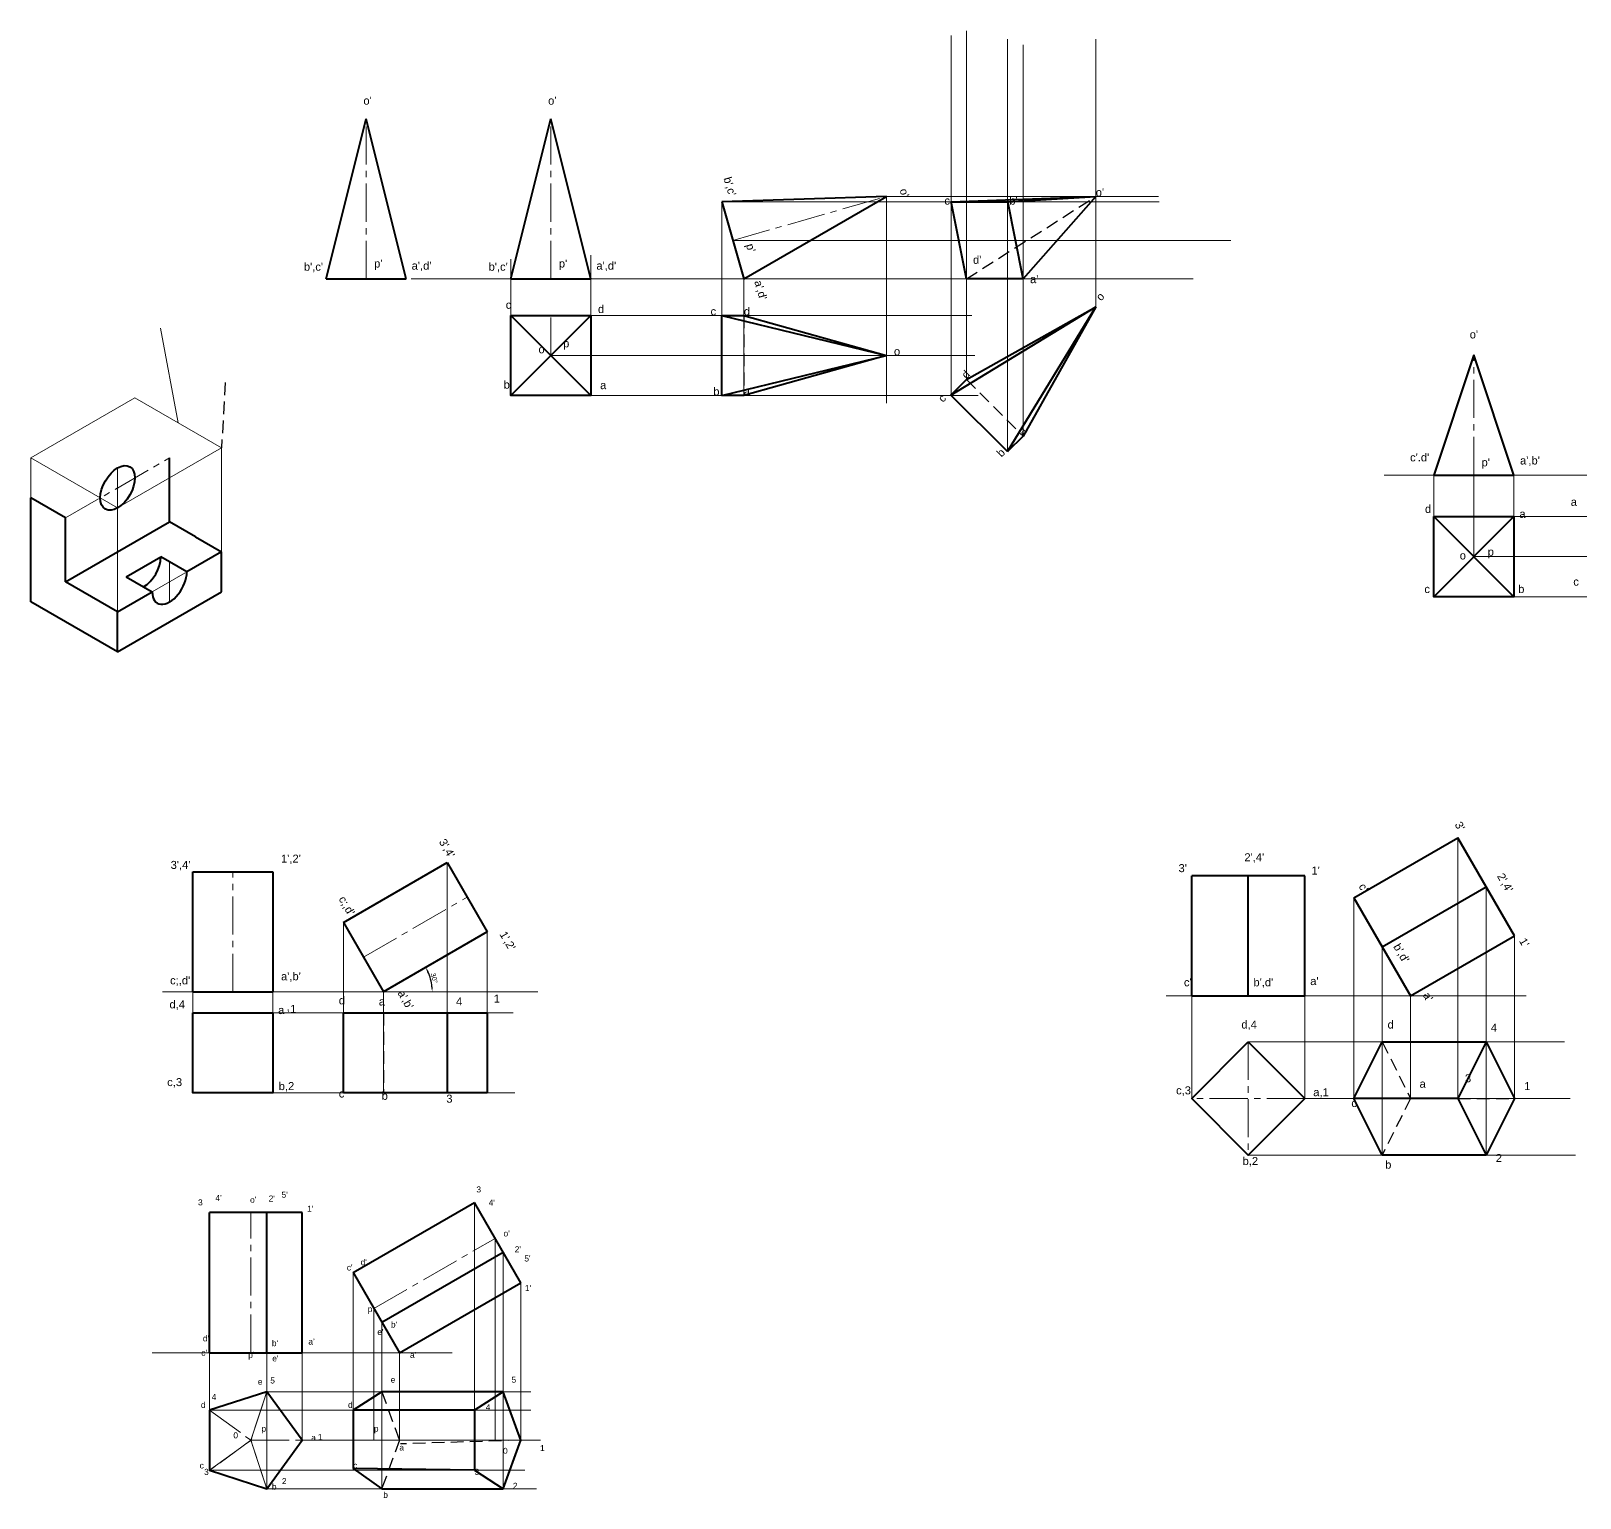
# Model space of a CAD drawing. Header units: millimetres. Extents: x 2000 to 3860, y 1124 to 1905.
# Drawn here: x 2000 to 2775, y 1124 to 1857 of the extents above; entities that cross this region are included whole.
import ezdxf

# ---------------------------------------------------------------- set-up
doc = ezdxf.new("R2010")
doc.units = ezdxf.units.MM
doc.linetypes.add('CENTER2', pattern=[28.575, 19.05, -3.175, 3.175, -3.175])
doc.linetypes.add('DASHED2', pattern=[9.525, 6.35, -3.175])
for name, color, linetype, lineweight in [('Centre', 1, 'CENTER2', 20), ('Dimension n Hatch', 6, 'Continuous', 20), ('Hidden', 3, 'DASHED2', 30), ('Object', 2, 'Continuous', 40), ('Projection', 5, 'Continuous', 5)]:
    doc.layers.add(name, color=color, linetype=linetype, lineweight=lineweight)
doc.styles.get("Standard").update_dxf_attribs({"font": 'arial.ttf'})
doc.dimstyles.new('ISO-25', dxfattribs={"dimtxt": 2.5, "dimasz": 2.5, "dimexe": 1.25, "dimexo": 0.625, "dimtad": 1, "dimtxsty": 'Standard', "dimcen": 2.5, "dimadec": 0, "dimazin": 0, "dimtfac": 1, "dimtmove": 0, "dimatfit": 3, "dimfxl": 1, "dimarcsym": 0})

# ---------------------------------------------------------------- blocks, each defined once
blk = doc.blocks.new('*D5')
at = {"layer": 'Defpoints', "color": 0, "transparency": 16777216}
for p in [(2228.37, 1407.2), (2200.45, 1381.44), (2066.05, 1377.2), (2176.41, 1377.2), (2253.6, 1377.2)]:
    blk.add_point(p, dxfattribs=at)
at = {"layer": 'Dimension n Hatch', "color": 0, "lineweight": -2, "transparency": 16777216}
blk.add_arc((2176.41, 1377.2), 24.41, 5.87114, 24.12886, dxfattribs=at)
at = {"layer": 'Dimension n Hatch', "color": 0, "transparency": 16777216}
for points in [[(2198.31, 1386.99), (2199.06, 1387.37), (2197.55, 1389.41)], [(2201.11, 1379.72), (2200.27, 1379.68), (2200.82, 1377.2)]]:
    blk.add_solid(points, dxfattribs=at)
at = {"layer": 'Dimension n Hatch', "color": 0, "transparency": 16777216, "insert": (2201.82, 1384.01), "char_height": 2.5, "attachment_point": 5, "rotation": 285}
blk.add_mtext('30°', dxfattribs=at)

msp = doc.modelspace()

# ---------------------------------------------------------------- linework, layer by layer
at = {"layer": 'Centre'}
for p, q in [((2167.817, 1733.516), (2167.817, 1813.516)), ((2260.163, 1733.516), (2260.163, 1813.516)), ((2351.09, 1752.745), (2428.005, 1774.747)), ((2260.163, 1695.235), (2260.163, 1715.235)), ((2721.457, 1635.484), (2721.457, 1695.484)), ((2017.563, 1614.046), (2069.525, 1644.046)), ((2043.544, 1629.046), (2043.544, 1639.046)), ((2017.563, 1614.046), (2043.544, 1629.046)), ((2043.544, 1629.046), (2043.544, 1619.046)), ((2069.525, 1582.046), (2069.525, 1592.046)), ((2060.864, 1577.046), (2078.185, 1587.046)), ((2069.525, 1582.046), (2069.525, 1572.046)), ((2101.204, 1377.202), (2101.204, 1437.202)), ((2166.409, 1394.523), (2218.371, 1424.523)), ((2608.798, 1352.173), (2608.798, 1295.604)), ((2637.083, 1323.888), (2580.514, 1323.888)), ((2110.213, 1196.799), (2110.213, 1266.799)), ((2171.656, 1218.94), (2232.278, 1253.94)), ((2110.213, 1153.035), (2118.099, 1177.306)), ((2118.099, 1177.306), (2110.213, 1153.035)), ((2118.099, 1177.306), (2118.099, 1177.306)), ((2089.568, 1168.035), (2110.213, 1153.035)), ((2110.213, 1153.035), (2089.568, 1138.035)), ((2089.568, 1138.035), (2110.213, 1153.035)), ((2110.213, 1153.035), (2118.099, 1128.765)), ((2118.099, 1128.765), (2110.213, 1153.035)), ((2110.213, 1153.035), (2135.733, 1153.035))]:
    msp.add_line(p, q, dxfattribs=at)
at = {"layer": 'Dimension n Hatch'}
for p, q in [((2064.942, 1708.817), (2073.855, 1661.546)), ((2701.457, 1635.484), (2676.728, 1635.484)), ((2741.457, 1635.484), (2884.947, 1635.484)), ((2066.051, 1377.202), (2253.603, 1377.202)), ((2567.675, 1375.193), (2747.675, 1375.193)), ((2060.78, 1196.799), (2210.78, 1196.799))]:
    msp.add_line(p, q, dxfattribs=at)
at = {"layer": 'Hidden'}
for p, q in [((2467.882, 1733.516), (2532.522, 1774.747)), ((2356.591, 1715.235), (2356.591, 1675.235)), ((2097.299, 1681.75), (2095.505, 1649.046)), ((2467.882, 1683.232), (2496.166, 1654.948)), ((2176.409, 1366.633), (2176.409, 1326.633)), ((2675.747, 1352.173), (2689.889, 1323.888)), ((2689.889, 1323.888), (2675.747, 1295.604)), ((2713.567, 1323.888), (2741.851, 1323.888)), ((2175.573, 1177.306), (2184.396, 1153.035)), ((2184.396, 1153.035), (2175.573, 1128.765)), ((2245.061, 1153.035), (2184.888, 1151.219))]:
    msp.add_line(p, q, dxfattribs=at)
at = {"layer": 'Object'}
for p, q in [((2147.817, 1733.516), (2167.817, 1813.516)), ((2187.817, 1733.516), (2167.817, 1813.516)), ((2240.163, 1733.516), (2260.163, 1813.516)), ((2280.163, 1733.516), (2260.163, 1813.516)), ((2428.005, 1774.747), (2345.589, 1771.974)), ((2356.591, 1733.516), (2428.005, 1774.747)), ((2460.321, 1771.974), (2532.522, 1774.747)), ((2488.387, 1771.974), (2532.522, 1774.747)), ((2532.522, 1774.747), (2496.166, 1733.516)), ((2345.589, 1771.974), (2356.591, 1733.516)), ((2467.882, 1733.516), (2460.321, 1771.974)), ((2460.321, 1771.974), (2488.387, 1771.974)), ((2496.166, 1733.516), (2488.387, 1773.052)), ((2147.817, 1733.516), (2187.817, 1733.516)), ((2240.163, 1733.516), (2280.163, 1733.516)), ((2496.166, 1733.516), (2467.882, 1733.516)), ((2460.103, 1675.453), (2532.522, 1719.587)), ((2467.882, 1683.232), (2532.522, 1719.587)), ((2488.387, 1647.169), (2532.522, 1719.587)), ((2532.522, 1719.587), (2496.166, 1654.948)), ((2240.163, 1715.235), (2280.163, 1675.235)), ((2280.163, 1715.235), (2240.163, 1675.235)), ((2345.589, 1675.235), (2345.589, 1715.235)), ((2345.589, 1715.235), (2356.591, 1715.235)), ((2345.589, 1715.235), (2428.005, 1695.235)), ((2356.591, 1715.235), (2428.005, 1695.235)), ((2345.589, 1675.235), (2428.005, 1695.235)), ((2428.005, 1695.235), (2356.591, 1675.235)), ((2721.457, 1695.484), (2701.457, 1635.484)), ((2741.457, 1635.484), (2721.457, 1695.484)), ((2460.103, 1675.453), (2467.882, 1683.232)), ((2356.591, 1675.235), (2345.589, 1675.235)), ((2488.387, 1647.169), (2460.103, 1675.453)), ((2496.166, 1654.948), (2488.387, 1647.169)), ((2069.525, 1612.046), (2069.525, 1644.046)), ((2701.457, 1635.484), (2741.457, 1635.484)), ((2000.243, 1572.046), (2000.243, 1624.046)), ((2017.563, 1614.046), (2000.243, 1624.046)), ((2017.563, 1582.046), (2017.563, 1614.046)), ((2017.563, 1582.046), (2069.525, 1612.046)), ((2082.515, 1604.546), (2069.525, 1612.046)), ((2701.457, 1614.691), (2741.457, 1574.691)), ((2741.457, 1614.691), (2701.457, 1574.691)), ((2082.515, 1604.546), (2095.505, 1597.046)), ((2095.505, 1597.046), (2078.185, 1587.046)), ((2095.505, 1577.046), (2095.505, 1597.046)), ((2047.874, 1584.546), (2065.194, 1594.546)), ((2078.185, 1587.046), (2065.194, 1594.546)), ((2030.553, 1574.546), (2017.563, 1582.046)), ((2047.874, 1584.546), (2060.864, 1577.046)), ((2043.544, 1547.046), (2000.243, 1572.046)), ((2043.544, 1567.046), (2030.553, 1574.546)), ((2043.544, 1547.046), (2095.505, 1577.046)), ((2043.544, 1567.046), (2060.864, 1577.046)), ((2043.544, 1547.046), (2043.544, 1567.046)), ((2661.605, 1424.183), (2713.567, 1454.183)), ((2741.851, 1405.193), (2713.567, 1454.183)), ((2156.409, 1411.843), (2208.371, 1441.843)), ((2208.371, 1441.843), (2228.371, 1407.202)), ((2081.204, 1377.202), (2081.204, 1437.202)), ((2081.204, 1437.202), (2121.204, 1437.202)), ((2121.204, 1437.202), (2121.204, 1377.202)), ((2580.514, 1375.193), (2580.514, 1435.193)), ((2637.083, 1435.193), (2580.514, 1435.193)), ((2608.798, 1375.193), (2608.798, 1435.193)), ((2637.083, 1375.193), (2637.083, 1435.193)), ((2675.747, 1399.688), (2727.709, 1429.688)), ((2661.605, 1424.183), (2689.889, 1375.193)), ((2156.409, 1411.843), (2176.409, 1377.202)), ((2228.371, 1407.202), (2176.409, 1377.202)), ((2689.889, 1375.193), (2741.851, 1405.193)), ((2081.204, 1377.202), (2121.204, 1377.202)), ((2580.514, 1375.193), (2637.083, 1375.193)), ((2156.409, 1326.633), (2156.409, 1366.633)), ((2156.409, 1366.633), (2228.371, 1366.633)), ((2208.371, 1366.633), (2208.371, 1326.633)), ((2228.371, 1366.633), (2228.371, 1326.633)), ((2661.605, 1323.888), (2675.747, 1352.173)), ((2675.747, 1352.173), (2727.709, 1352.173)), ((2727.709, 1352.173), (2713.567, 1323.888)), ((2727.709, 1352.173), (2741.851, 1323.888)), ((2228.371, 1326.633), (2156.409, 1326.633)), ((2675.747, 1295.604), (2661.605, 1323.888)), ((2713.567, 1323.888), (2661.605, 1323.888)), ((2713.567, 1323.888), (2727.709, 1295.604)), ((2741.851, 1323.888), (2727.709, 1295.604)), ((2727.709, 1295.604), (2675.747, 1295.604)), ((2161.333, 1236.82), (2221.955, 1271.82)), ((2245.061, 1231.799), (2221.955, 1271.82)), ((2089.568, 1196.799), (2089.568, 1266.799)), ((2135.78, 1266.799), (2089.568, 1266.799)), ((2118.099, 1196.799), (2118.099, 1266.799)), ((2135.78, 1196.799), (2135.78, 1266.799)), ((2175.599, 1212.111), (2236.221, 1247.111)), ((2161.333, 1236.82), (2184.396, 1196.774)), ((2184.44, 1196.799), (2245.061, 1231.799)), ((2089.568, 1196.799), (2135.78, 1196.749)), ((2175.573, 1177.306), (2161.333, 1168.035)), ((2236.221, 1177.306), (2175.573, 1177.306)), ((2236.221, 1177.306), (2221.955, 1168.035)), ((2245.061, 1153.035), (2236.221, 1177.306)), ((2161.333, 1168.035), (2161.333, 1138.951)), ((2221.955, 1168.035), (2161.333, 1168.035)), ((2221.955, 1168.035), (2221.955, 1138.035)), ((2236.221, 1128.765), (2245.061, 1153.035)), ((2161.333, 1138.951), (2175.573, 1128.765)), ((2221.955, 1138.035), (2161.333, 1138.951)), ((2221.955, 1138.035), (2236.221, 1128.765)), ((2175.573, 1128.765), (2236.221, 1128.765))]:
    msp.add_line(p, q, dxfattribs=at)
for points in [[(2240.163, 1715.235), (2280.163, 1715.235), (2280.163, 1675.235), (2240.163, 1675.235)], [(2701.457, 1614.691), (2741.457, 1614.691), (2741.457, 1574.691), (2701.457, 1574.691)], [(2081.204, 1366.633), (2121.204, 1366.633), (2121.204, 1326.633), (2081.204, 1326.633)], [(2608.798, 1352.173), (2637.083, 1323.888), (2608.798, 1295.604), (2580.514, 1323.888)], [(2089.568, 1168.035), (2089.568, 1138.035), (2118.099, 1128.765), (2135.733, 1153.035), (2118.099, 1177.306)]]:
    msp.add_lwpolyline(points, close=True, dxfattribs=at)
msp.add_ellipse((2043.544, 1629.046), major_axis=(-6.124, -10.607), ratio=0.5773503, dxfattribs=at)
for centre, start_param in [((2056.534, 1589.546), 7.0685835), ((2069.525, 1582.046), 5.4977871)]:
    msp.add_ellipse(centre, major_axis=(-6.124, -10.607), ratio=0.5773503, start_param=start_param, end_param=8.6393798, dxfattribs=at)
at = {"layer": 'Projection'}
for p, q in [((2460.321, 1675.235), (2460.321, 1855.144)), ((2467.882, 1683.232), (2467.882, 1857.434)), ((2488.387, 1647.169), (2488.387, 1853.312)), ((2532.522, 1719.587), (2532.522, 1853.312)), ((2496.166, 1654.948), (2496.166, 1850.565)), ((2428.005, 1774.747), (2428.005, 1671.454)), ((2428.005, 1774.747), (2563.973, 1774.747)), ((2345.589, 1771.974), (2345.589, 1675.235)), ((2345.589, 1771.974), (2564.265, 1771.974)), ((2351.09, 1752.745), (2600.047, 1752.745)), ((2240.163, 1715.235), (2240.163, 1743.339)), ((2280.163, 1715.235), (2280.163, 1745.403)), ((2190.324, 1733.516), (2581.274, 1733.516)), ((2356.591, 1733.516), (2356.591, 1675.235)), ((2280.163, 1715.235), (2470.505, 1715.235)), ((2260.163, 1695.235), (2472.113, 1695.235)), ((2000.243, 1644.046), (2052.204, 1674.046)), ((2052.204, 1674.046), (2095.505, 1649.046)), ((2280.163, 1675.235), (2473.722, 1675.235)), ((2000.243, 1572.046), (2000.243, 1644.046)), ((2000.243, 1644.046), (2043.544, 1619.046)), ((2043.544, 1619.046), (2095.505, 1649.046)), ((2095.505, 1577.046), (2095.505, 1649.046)), ((2701.457, 1614.691), (2701.457, 1635.484)), ((2721.457, 1594.691), (2721.457, 1635.484)), ((2741.457, 1614.691), (2741.457, 1635.484)), ((2043.544, 1547.046), (2043.544, 1619.046)), ((2741.457, 1614.691), (2853.65, 1614.691)), ((2721.457, 1594.691), (2855.247, 1594.691)), ((2043.544, 1547.046), (2000.243, 1572.046)), ((2043.544, 1547.046), (2095.505, 1577.046)), ((2741.457, 1574.691), (2860.357, 1574.691)), ((2713.567, 1454.183), (2713.567, 1323.888)), ((2208.371, 1441.843), (2208.371, 1326.633)), ((2727.709, 1429.688), (2727.709, 1295.604)), ((2661.605, 1424.183), (2661.605, 1323.888)), ((2156.409, 1411.843), (2156.409, 1326.633)), ((2228.371, 1407.202), (2228.371, 1326.633)), ((2741.851, 1405.193), (2741.851, 1323.888)), ((2675.747, 1399.688), (2675.747, 1295.604)), ((2081.204, 1366.633), (2081.204, 1377.202)), ((2121.204, 1366.633), (2121.204, 1377.202)), ((2176.409, 1377.202), (2176.409, 1326.633)), ((2580.514, 1323.888), (2580.514, 1375.193)), ((2637.083, 1323.888), (2637.083, 1375.193)), ((2689.889, 1375.193), (2689.889, 1323.888)), ((2121.204, 1366.633), (2241.309, 1366.633)), ((2608.798, 1352.173), (2766.917, 1352.173)), ((2121.204, 1326.633), (2242.166, 1326.633)), ((2637.083, 1323.888), (2769.636, 1323.888)), ((2608.798, 1295.604), (2772.354, 1295.604)), ((2221.955, 1271.82), (2221.955, 1138.035)), ((2232.278, 1253.94), (2232.278, 1153.035)), ((2236.221, 1247.111), (2236.221, 1177.306)), ((2161.333, 1236.82), (2161.333, 1138.035)), ((2245.061, 1231.799), (2245.061, 1153.035)), ((2171.656, 1218.94), (2171.656, 1153.035)), ((2175.573, 1212.095), (2175.573, 1128.765)), ((2089.568, 1168.035), (2089.568, 1196.799)), ((2118.099, 1128.765), (2118.099, 1196.799)), ((2135.733, 1153.035), (2135.78, 1196.799)), ((2184.396, 1196.774), (2184.396, 1153.035)), ((2118.099, 1177.306), (2250.103, 1177.306)), ((2236.221, 1177.306), (2236.221, 1128.765)), ((2089.568, 1168.035), (2250.103, 1168.035)), ((2135.733, 1153.035), (2255.028, 1153.035)), ((2089.568, 1138.035), (2247.047, 1138.035)), ((2118.099, 1128.765), (2253.032, 1128.765))]:
    msp.add_line(p, q, dxfattribs=at)

# ---------------------------------------------------------------- texts
at = {"layer": 'Dimension n Hatch'}
for s, height, p in [("o'", 4, (2166.412, 1820.626)), ("o'", 4, (2258.758, 1820.626)), ("c'", 4, (2456.851, 1770.65)), ("b'", 4, (2489.317, 1770.65)), ("o'", 4, (2532.522, 1774.813)), ("p'", 4, (2171.773, 1739.211)), ("a',d'", 4, (2190.535, 1738.139)), ("p'", 4, (2264.119, 1739.211)), ("a',d'", 4, (2282.881, 1738.139)), ("d'", 4, (2471.174, 1741.073)), ("b',c'", 4, (2136.66, 1737.604)), ("b',c'", 4, (2229.006, 1737.604)), ("a'", 4, (2499.68, 1731.4)), ('c', 4, (2237.583, 1718.589)), ('d', 4, (2283.685, 1716.446)), ('d', 4, (2356.591, 1715.301)), ('c', 4, (2339.972, 1715.301)), ("o'", 4, (2719.472, 1703.758)), ('o', 4, (2253.933, 1696.36)), ('p', 4, (2266.263, 1699.306)), ('o', 4, (2431.64, 1695.301)), ('b', 4, (2236.511, 1678.685)), ('a', 4, (2284.757, 1678.417)), ('b', 4, (2341.313, 1675.235)), ('a', 4, (2356.591, 1675.301)), ("c'.d'", 4, (2689.655, 1642.311)), ("p'", 4, (2725.373, 1639.828)), ("a',b'", 4, (2744.63, 1640.759)), ('d', 4, (2697.109, 1616.553)), ('a', 4, (2769.979, 1620.079)), ('a', 4, (2744.319, 1614.07)), ('o', 4, (2714.502, 1593.278)), ('p', 4, (2728.479, 1595.14)), ('b', 4, (2743.698, 1576.52)), ('c', 4, (2771.257, 1580.193)), ('c', 4, (2696.798, 1576.52)), ("3',4'", 4, (2070.054, 1438.62)), ("1',2'", 4, (2125.233, 1441.763)), ("3'", 4, (2573.895, 1436.996)), ("2',4'", 4, (2606.82, 1442.429)), ("1'", 4, (2640.35, 1435.789)), ("a',b'", 4, (2125.233, 1382.916)), ("c;,d'", 4, (2069.768, 1380.916)), ("c'", 4, (2576.614, 1379.952)), ("b',d'", 4, (2611.352, 1379.952)), ("a'", 4, (2639.746, 1380.556)), ('d,4', 4, (2069.482, 1368.918)), ('d', 4, (2154.109, 1370.918)), ('a', 4, (2174.122, 1370.346)), ('4', 4, (2212.719, 1370.346)), ('1', 4, (2231.588, 1371.775)), ('a', 4, (2123.803, 1366.061)), (',', 4, (2128.092, 1367.775)), ('1', 4, (2129.807, 1366.633)), ('d,4', 4, (2605.31, 1358.825)), ('d', 4, (2678.411, 1358.825)), ('4', 4, (2730.065, 1357.315)), ('c,3', 4, (2068.338, 1330.067)), ('b,2', 4, (2124.089, 1328.068)), ('a', 4, (2694.421, 1329.246)), ('3', 4, (2717.076, 1331.963)), ('1', 4, (2746.678, 1328.039)), ('c', 4, (2154.109, 1324.354)), ('b', 4, (2175.551, 1323.211)), ('3', 4, (2207.858, 1321.783)), ('c,3', 4, (2572.687, 1325.926)), ('a,1', 4, (2641.256, 1325.021)), ('c', 4, (2660.287, 1319.588)), ('b,2', 4, (2605.914, 1290.613)), ('2', 4, (2732.481, 1292.122)), ('b', 4, (2677.203, 1288.802)), ('3', 3, (2222.91, 1276.918)), ('3', 3, (2083.77, 1270.438)), ("4'", 3, (2092.432, 1272.682)), ("o'", 3, (2109.757, 1271.72)), ("2'", 3, (2119.061, 1272.361)), ("5'", 3, (2125.478, 1274.285)), ("1'", 3, (2138.311, 1267.232)), ("4'", 3, (2229.035, 1270.237)), ("o'", 3, (2236.485, 1254.922)), ("2'", 3, (2242.059, 1246.982)), ("c'", 3, (2158.126, 1237.893)), ("d'", 3, (2165.057, 1240.518)), ("5'", 3, (2246.875, 1242.391)), ("1'", 3, (2247.159, 1227.602)), ("p'", 3, (2168.563, 1217.118)), ("e'", 3, (2173.388, 1205.654)), ("b'", 3, (2180.188, 1209.388)), ("d'", 3, (2086.18, 1202.467)), ("b'", 3, (2120.672, 1200.063)), ("a'", 3, (2138.92, 1200.864)), ("c'", 3, (2085.378, 1195.254)), ("p'", 3, (2108.84, 1194.252)), ("e'", 3, (2120.872, 1192.449)), ("a'", 3, (2189.7, 1194.233)), ('5', 3, (2240.462, 1181.832)), ('e', 3, (2113.653, 1180.827)), ('5', 3, (2119.87, 1181.429)), ('e', 3, (2180.086, 1181.832)), ('d', 3, (2085.177, 1169.206)), ('4', 3, (2090.592, 1173.213)), ('d', 3, (2158.735, 1169.206)), ('4', 3, (2227.573, 1168.035)), ('0', 3, (2101.421, 1153.978)), ('p', 3, (2115.458, 1157.384)), ('a', 3, (2140.306, 1152.898)), ('1', 3, (2143.686, 1153.21)), ('p', 3, (2171.656, 1157.384)), ('a', 3, (2184.396, 1147.941)), ('0', 3, (2236.221, 1146.246)), ('1', 3, (2254.708, 1147.602)), ('c', 3, (2084.576, 1138.951)), ('3', 3, (2086.782, 1135.745)), ('c', 3, (2161.333, 1138.951)), ('c', 3, (2161.333, 1138.951)), ('3', 3, (2222.001, 1135.745)), ('b', 3, (2120.672, 1128.331)), ('2', 3, (2125.685, 1131.136)), ('2', 3, (2241.141, 1128.765)), ('b', 3, (2176.355, 1124.217))]:
    msp.add_text(s, height=height, dxfattribs=at).set_placement(p)
for s, rotation, p in [("b',c'", 285.963757, (2346.451, 1783.825)), ("o'", 285.963757, (2434.454, 1778.054)), ("p'", 285.963757, (2357.652, 1750.508)), ("a',d'", 285.963757, (2361.783, 1732.175)), ('o', 45, (2535.046, 1722.204)), ('d', 45, (2467.836, 1683.278)), ('c', 45, (2456.085, 1671.527)), ('a', 45, (2496.12, 1654.994)), ('b', 45, (2485.363, 1644.144)), ("3'", 300, (2711.819, 1460.817)), ("3',4'", 300, (2204.024, 1452.209)), ("2',4'", 300, (2732.986, 1435.019)), ("c'", 300, (2663.776, 1429.94)), ("c;,d'", 300, (2153.907, 1423.604)), ("1',2'", 300, (2234.335, 1405.993)), ("b',d'", 300, (2681.145, 1399.856)), ("1'", 300, (2744.001, 1402.661)), ("a',b'", 300, (2183.371, 1376.57)), ("a'", 300, (2695.865, 1375.568))]:
    msp.add_text(s, height=4, rotation=rotation, dxfattribs=at).set_placement(p)

# ---------------------------------------------------------------- dimensions: what is measured, and where the dimension line sits
dim = msp.add_angular_dim_2l(base=(2200.446, 1381.441), line1=((2066.051, 1377.202), (2253.603, 1377.202)), line2=((2228.371, 1407.202), (2176.409, 1377.202)), dimstyle='ISO-25', dxfattribs=at)
dim.commit()
dim.dimension.update_dxf_attribs({"geometry": '*D5', "text_midpoint": (2201.823, 1384.012)})

doc.saveas('drawing.dxf')
